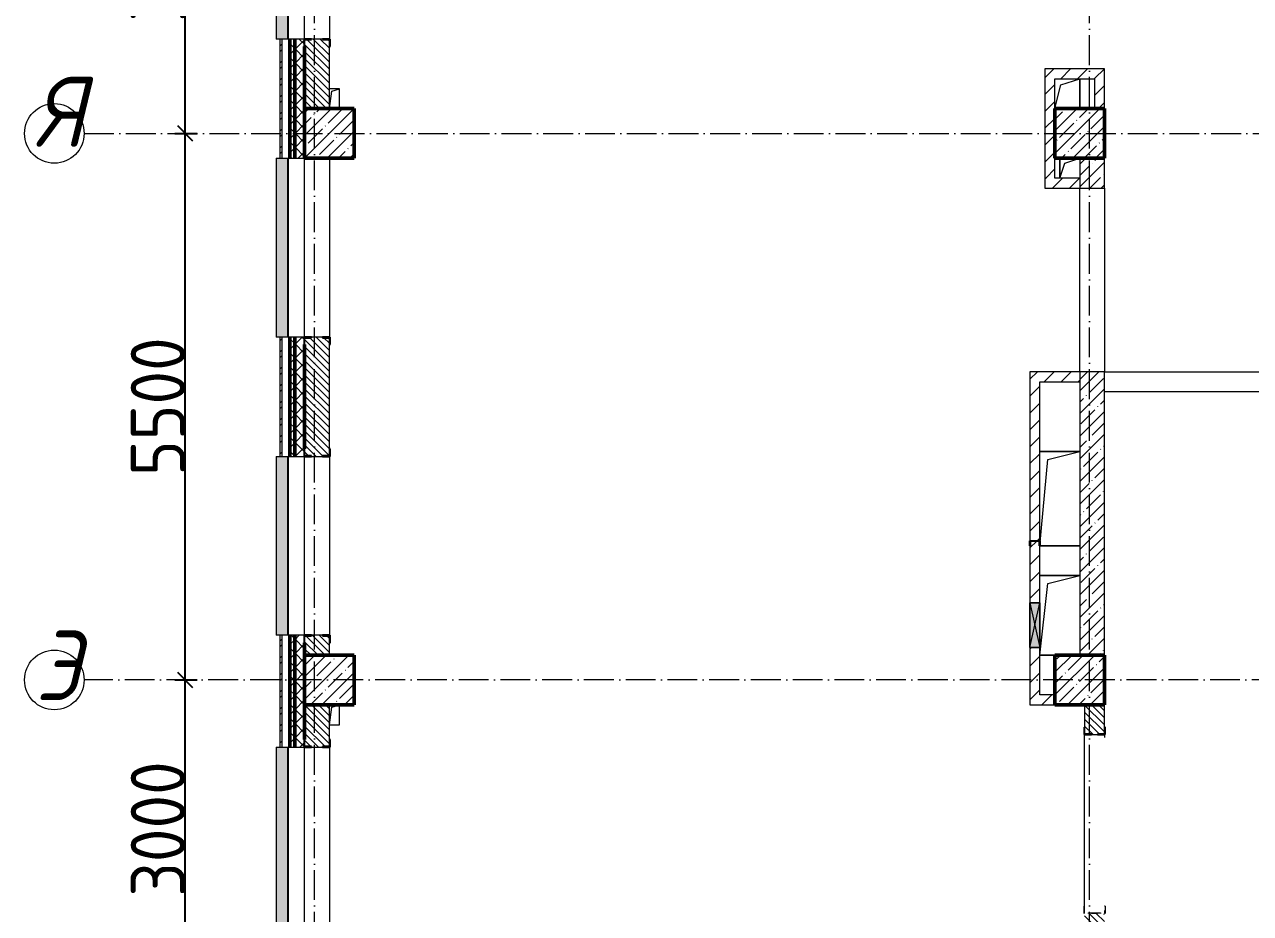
# Model space of a CAD drawing. Header units: millimetres. Extents: x -12989 to 629078, y -109036 to 555275.
# Drawn here: x 518241 to 530579, y -54385 to -45439 of the extents above; entities that cross this region are included whole.
import ezdxf

# ---------------------------------------------------------------- set-up
doc = ezdxf.new("R2010")
doc.units = ezdxf.units.MM
doc.linetypes.add('50_200_ШТРИХ_1Т_ш5_п1_п1_', pattern=[700, 500, -100, 0, -100])
for name, color, linetype, lineweight in [('A-____-____-DIMS', 7, 'Continuous', 9), ('A-DETL-GENF-OTLN', 7, 'Continuous', 9), ('A-FLOR-____-OTLN', 7, 'Continuous', 9), ('A-GENM-____-MCUT', 7, 'Continuous', 25), ('A-GENM-____-OTLN', 7, 'Continuous', 9), ('A-GENM-____-OTLN-1', 7, 'Continuous', 25), ('A-GLAZ-____-OTLN', 7, 'Continuous', 9), ('A-WALL-____-MCUT-1', 7, 'Continuous', 9), ('A-WALL-____-MCUT-2', 7, 'Continuous', 50), ('A-WALL-____-MCUT-3', 7, 'Continuous', 9), ('A-WALL-____-OTLN', 7, 'Continuous', 9), ('A-WALL-____-PATT-1', 7, 'Continuous', 9), ('A-WALL-FNSH-MCUT-1', 7, 'Continuous', 9), ('I-WALL-____-OTLN', 7, 'Continuous', 9), ('S-COLS-____-MCUT', 7, 'Continuous', 50), ('S-COLS-____-OTLN', 7, 'Continuous', 9), ('S-GRID-____-IDEN', 7, 'Continuous', 9), ('S-GRID-____-OTLN-1', 7, '50_200_ШТРИХ_1Т_ш5_п1_п1_', 9)]:
    doc.layers.add(name, color=color, linetype=linetype, lineweight=lineweight)
doc.layers.add('A-GLAZ-____-OTLN-1', color=7, linetype='Continuous', lineweight=9, true_color=0xc0c0c0)
doc.styles.add('ISOCPEUR_I', font='isocpeui.ttf', dxfattribs={"width": 0.9, "height": 2.5})
doc.styles.add('ISOCPEUR_I_9', font='isocpeui.ttf', dxfattribs={"width": 0.9, "height": 250})
doc.styles.add('СПДС', font='isocpeur.ttf', dxfattribs={"width": 0.9})
doc.dimstyles.new('ISO-2_5_0_9К_БОЛЬШОЙ_ОСИ', dxfattribs={"dimscale": 304.8, "dimtxt": 248.995294, "dimasz": 0.492126, "dimexe": 0.393701, "dimexo": 0, "dimgap": 0, "dimtad": 1, "dimdec": 0, "dimzin": 0, "dimdsep": 46, "dimtxsty": 'ISOCPEUR_I_9', "dimblk1": 'OBLIQUE', "dimblk2": 'OBLIQUE', "dimsah": 1, "dimcen": 0.09, "dimdle": 0.393701, "dimazin": 0, "dimtfac": 1, "dimtdec": 4, "dimtix": 1, "dimtmove": 0, "dimatfit": 3, "dimfxl": 1, "dimtvp": 1, "dimtolj": 1, "dimtzin": 0, "dimarcsym": 2})
pattern_1 = [(45, (523510.01, -90515.61), (-84.8528, 84.8528), [])]
pattern_2 = [(135, (523510.01, -90515.614), (-35.35534, -35.35534), [])]
pattern_3 = [(45, (523510.01, -90515.61), (-70.71068, 70.71068), []), (135, (523510.01, -90515.61), (-70.71068, -70.71068), [])]

# ---------------------------------------------------------------- blocks, each defined once
blk = doc.blocks.new('BSC_Колонна _Прямоугольная - 500х500-V55-АР1_План отверстий 3 этажа в осях 1-64_А-ГГ')
at = {"layer": 'S-COLS-____-OTLN'}
h = blk.add_hatch(dxfattribs=at)
h.set_pattern_fill('FP_92', color=256, style=0, pattern_type=2)
h.set_pattern_definition([(45, (2200, -43981.04), (-114.04925, 114.04925), []), (45, (2314.05, -43981.04), (-114.04925, 114.04925), [201.613, -40.323, 3.353, -36.97])])
h.paths.add_polyline_path([(-250, -250), (250, -250), (250, 250), (-250, 250), (-250, -245)], flags=0)
at = {"layer": 'S-COLS-____-MCUT'}
for p, q in [((250, 250), (-250, 250)), ((-250, 250), (-250, -250)), ((250, -250), (250, 250)), ((-250, -250), (250, -250))]:
    blk.add_line(p, q, dxfattribs=at)
blk = doc.blocks.new('BSC_Колонна _Прямоугольная - 500х500-V56-АР1_План отверстий 3 этажа в осях 1-64_А-ГГ')
at = {"layer": 'S-COLS-____-OTLN'}
h = blk.add_hatch(dxfattribs=at)
h.set_pattern_fill('FP_93', color=256, style=0, pattern_type=2)
h.set_pattern_definition([(45, (-5350, -43981.04), (-114.04925, 114.04925), []), (45, (-5235.95, -43981.04), (-114.04925, 114.04925), [201.613, -40.323, 3.353, -36.97])])
h.paths.add_polyline_path([(-250, -250), (250, -250), (250, 250), (-250, 250)], flags=0)
at = {"layer": 'S-COLS-____-MCUT'}
for p, q in [((250, 250), (-250, 250)), ((-250, 250), (-250, -250)), ((250, -250), (250, 250)), ((-250, -250), (250, -250))]:
    blk.add_line(p, q, dxfattribs=at)
blk = doc.blocks.new('BSC_Колонна _Прямоугольная - 500х500-V120-АР1_План отверстий 3 этажа в осях 1-64_А-ГГ')
at = {"layer": 'S-COLS-____-OTLN'}
h = blk.add_hatch(dxfattribs=at)
h.set_pattern_fill('FP_143', color=256, style=0, pattern_type=2)
h.set_pattern_definition([(45, (2200, -38481.04), (-114.04925, 114.04925), []), (45, (2314.05, -38481.04), (-114.04925, 114.04925), [201.613, -40.323, 3.353, -36.97])])
h.paths.add_polyline_path([(-250, -250), (250, -250), (250, 250), (-250, 250), (-250, 94)], flags=0)
at = {"layer": 'S-COLS-____-MCUT'}
for p, q in [((250, 250), (-250, 250)), ((-250, 250), (-250, -250)), ((250, -250), (250, 250)), ((-250, -250), (250, -250))]:
    blk.add_line(p, q, dxfattribs=at)
blk = doc.blocks.new('BSC_Колонна _Прямоугольная - 500х500-V121-АР1_План отверстий 3 этажа в осях 1-64_А-ГГ')
at = {"layer": 'S-COLS-____-OTLN'}
h = blk.add_hatch(dxfattribs=at)
h.set_pattern_fill('FP_144', color=256, style=0, pattern_type=2)
h.set_pattern_definition([(45, (-5350, -38481.04), (-114.04925, 114.04925), []), (45, (-5235.95, -38481.04), (-114.04925, 114.04925), [201.613, -40.323, 3.353, -36.97])])
h.paths.add_polyline_path([(-250, -250), (250, -250), (250, 250), (-250, 250), (-250, 94)], flags=0)
at = {"layer": 'S-COLS-____-MCUT'}
for p, q in [((250, 250), (-250, 250)), ((-250, 250), (-250, -250)), ((250, -250), (250, 250)), ((-250, -250), (250, -250))]:
    blk.add_line(p, q, dxfattribs=at)
blk = doc.blocks.new('Фахверк_СКБ_Уголок - 250_2700-27497298-АР1_План отверстий 3 этажа в осях 1-64_А-ГГ')
at = {"layer": 'A-GENM-____-MCUT'}
for p, q in [((200, 181), (125, 181)), ((125, 181), (125, 106)), ((131, 106), (131, 175)), ((131, 175), (200, 175)), ((200, 175), (200, 181)), ((125, 106), (131, 106)), ((131, -6), (125, -6)), ((125, -6), (125, -81)), ((125, -81), (200, -81)), ((131, -75), (131, -6)), ((200, -75), (131, -75)), ((200, -81), (200, -75))]:
    blk.add_line(p, q, dxfattribs=at)
blk = doc.blocks.new('Стойка_Влож_Полоса боковая - Полоса-28213942-АР1_План отверстий 3 этажа в осях 1-64_А-ГГ')
at = {"layer": 'A-GENM-____-OTLN'}
for p, q in [((-5, 60), (0, 60)), ((-5, -60), (-5, 60)), ((0, 31), (0, -31)), ((0, -60), (-5, -60))]:
    blk.add_line(p, q, dxfattribs=at)
blk = doc.blocks.new('Стойка_Влож_Уголок_Опорный - Уголок-28213941-АР1_План отверстий 3 этажа в осях 1-64_А-ГГ')
at = {"layer": 'A-GENM-____-OTLN'}
for p, q in [((-212, -6), (-212, 0)), ((0, 0), (0, -6)), ((-212, -75), (-212, -6)), ((-212, -6), (-206, -6)), ((-212, -75), (-206, -75)), ((-6, -6), (0, -6)), ((-6, -75), (0, -75)), ((0, -6), (0, -75))]:
    blk.add_line(p, q, dxfattribs=at)
blk = doc.blocks.new('Фахверк_СКБ_Уголок - 200_3550-28267367-АР1_План отверстий 3 этажа в осях 1-64_А-ГГ')
at = {"layer": 'A-GENM-____-MCUT'}
for p, q in [((200, 156), (125, 156)), ((125, 156), (125, 81)), ((131, 81), (131, 150)), ((131, 150), (200, 150)), ((200, 150), (200, 156)), ((125, 81), (131, 81)), ((131, 19), (125, 19)), ((125, 19), (125, -56)), ((131, -50), (131, 19)), ((125, -56), (200, -56)), ((200, -50), (131, -50)), ((200, -56), (200, -50))]:
    blk.add_line(p, q, dxfattribs=at)
blk = doc.blocks.new('154_Фахверк_СКБ_Швеллер - Тип_100_3960-28494444-АР1_План отверстий 3 этажа в осях 1-64_А-ГГ')
at = {"layer": 'A-GENM-____-MCUT'}
for p, q in [((125, 50), (175, 50)), ((125, -50), (125, 50)), ((128, 47), (128, -47)), ((175, 47), (128, 47)), ((175, 50), (175, 47)), ((175, -50), (125, -50)), ((128, -47), (175, -47)), ((175, -47), (175, -50))]:
    blk.add_line(p, q, dxfattribs=at)
blk = doc.blocks.new('AR_Отверстие прямоугольное _в плите_ - AR_Отверстие прямоугольное _в плите_-30510733-АР1_План отверстий 3 этажа в осях 1-64_А-ГГ')
at = {"layer": 'A-GENM-____-OTLN'}
for p, q in [((50, 100), (-50, 100)), ((-50, -100), (-25, 75)), ((-25, 75), (50, 100)), ((50, -100), (50, 100)), ((-50, -100), (50, -100))]:
    blk.add_line(p, q, dxfattribs=at)
blk = doc.blocks.new('AR_Отверстие прямоугольное _в плите_ - AR_Отверстие прямоугольное _в плите_-V185-АР1_План отверстий 3 этажа в осях 1-64_А-ГГ')
at = {"layer": 'A-GENM-____-OTLN'}
for p, q in [((50, 100), (-50, 100)), ((-50, -100), (-25, 75)), ((-25, 75), (50, 100)), ((50, -100), (50, 100))]:
    blk.add_line(p, q, dxfattribs=at)
blk = doc.blocks.new('AR_Отверстие прямоугольное _в плите_ - AR_Отверстие прямоугольное _в плите_-30552819-АР1_План отверстий 3 этажа в осях 1-64_А-ГГ')
at = {"layer": 'A-GENM-____-OTLN'}
for p, q in [((200, 400), (-200, 400)), ((-120, 320), (200, 400)), ((-200, -400), (-120, 320)), ((-200, -400), (-50, -400))]:
    blk.add_line(p, q, dxfattribs=at)
blk = doc.blocks.new('AR_Отверстие прямоугольное _в плите_ - AR_Отверстие прямоугольное _в плите_-30552675-АР1_План отверстий 3 этажа в осях 1-64_А-ГГ')
at = {"layer": 'A-GENM-____-OTLN'}
for p, q in [((200, 475), (-200, 475)), ((-200, -475), (-120, 395)), ((-120, 395), (200, 475)), ((-200, -475), (200, -475))]:
    blk.add_line(p, q, dxfattribs=at)
blk = doc.blocks.new('AR_Отверстие прямоугольное _в плите_ - AR_Отверстие прямоугольное _в плите_-V200-АР1_План отверстий 3 этажа в осях 1-64_А-ГГ')
at = {"layer": 'A-GENM-____-OTLN'}
for p, q in [((-100, 100), (-100, -100)), ((-100, -100), (-50, 50)), ((-50, 50), (100, 100))]:
    blk.add_line(p, q, dxfattribs=at)
blk = doc.blocks.new('AR_Отверстие прямоугольное _в плите_ - AR_Отверстие прямоугольное _в плите_-V203-АР1_План отверстий 3 этажа в осях 1-64_А-ГГ')
at = {"layer": 'A-GENM-____-OTLN'}
for p, q in [((-63, 88), (125, 150)), ((125, -150), (125, 150)), ((-125, -150), (-63, 88))]:
    blk.add_line(p, q, dxfattribs=at)
blk = doc.blocks.new('Отлив_СКБ - Отлив витража_120_НВФ-V216-АР1_План отверстий 3 этажа в осях 1-64_А-ГГ')
at = {"layer": 'A-GLAZ-____-OTLN-1'}
for points in [[(0, 2), (1800, 2), (1800, 120), (0, 120), (0, 63)], [(0, 0), (1800, 0), (1800, 2), (0, 2)]]:
    blk.add_hatch(color=256, dxfattribs=at).paths.add_polyline_path(points, flags=0)
at = {"layer": 'A-GLAZ-____-OTLN'}
for p, q in [((0, 83), (0, 120)), ((1800, 120), (0, 120)), ((0, 2), (1800, 2)), ((1800, 120), (1800, 83)), ((1800, 0), (0, 0))]:
    blk.add_line(p, q, dxfattribs=at)
blk = doc.blocks.new('AR_Отверстие прямоугольное _в стене__БезПР - AR_Отверстие прямоугольное _в стене__БезПР-36899468-АР1_План отверстий 3 этажа в осях 1-64_А-ГГ')
at = {"layer": 'A-GLAZ-____-OTLN'}
blk.add_hatch(color=256, dxfattribs=at).paths.add_polyline_path([(-225, -50), (225, -50), (225, 50), (-225, 50)], flags=0)
at = {"layer": 'A-DETL-GENF-OTLN'}
for p, q in [((-225, -50), (-225, 50)), ((-225, 50), (225, 50)), ((225, 50), (-225, -50)), ((-225, 50), (225, -50)), ((225, 50), (-225, 50)), ((-225, 50), (-225, -50)), ((225, 50), (225, -50)), ((225, -50), (225, 50)), ((225, -50), (-225, -50)), ((-225, -50), (225, -50))]:
    blk.add_line(p, q, dxfattribs=at)
at = {"layer": 'A-GLAZ-____-OTLN'}
blk.add_line((225, 50), (-225, 50), dxfattribs=at)
blk = doc.blocks.new('Ось сетки - Круг_Ø6_00__ISO-2_5_0_9K_-25732049-АР1_План отверстий 3 этажа в осях 1-64_А-ГГ')
at = {"layer": 'S-GRID-____-IDEN'}
blk.add_circle((0, 0), 3, dxfattribs=at)
blk = doc.blocks.new('_Oblique')
at = {"color": 0, "linetype": 'ByBlock', "lineweight": -2}
blk.add_line((-0.5, -0.5), (0.5, 0.5), dxfattribs=at)
blk = doc.blocks.new('*D2954')
at = {"layer": 'A-____-____-DIMS', "color": 0, "lineweight": -2, "transparency": 16777216}
for p, q in [((280119, -51502), (280119, -48262)), ((280013, -48382), (280239, -48382)), ((280013, -51382), (280239, -51382))]:
    blk.add_line(p, q, dxfattribs=at)
at = {"layer": 'Defpoints', "color": 0, "transparency": 16777216}
for p in [(280013, -48382), (280119, -48382), (280013, -51382)]:
    blk.add_point(p, dxfattribs=at)
at = {"layer": 'A-____-____-DIMS', "color": 0, "lineweight": -2, "transparency": 16777216, "xscale": 150, "yscale": 150, "zscale": 150}
for p, rotation in [((280119, -48382), 90), ((280119, -51382), 270)]:
    blk.add_blockref('_Oblique', p, dxfattribs=dict(at, rotation=rotation))
at = {"layer": 'A-____-____-DIMS', "color": 0, "transparency": 16777216, "insert": (279845, -49882), "char_height": 548.6, "attachment_point": 5, "rotation": 90, "style": 'СПДС'}
blk.add_mtext('\\A1;3000', dxfattribs=at)
blk = doc.blocks.new('*D2955')
at = {"layer": 'A-____-____-DIMS', "color": 0, "lineweight": -2, "transparency": 16777216}
for p, q in [((280119, -48502), (280119, -42762)), ((280013, -42882), (280239, -42882)), ((280013, -48382), (280239, -48382))]:
    blk.add_line(p, q, dxfattribs=at)
at = {"layer": 'Defpoints', "color": 0, "transparency": 16777216}
for p in [(280013, -42882), (280119, -42882), (280013, -48382)]:
    blk.add_point(p, dxfattribs=at)
at = {"layer": 'A-____-____-DIMS', "color": 0, "lineweight": -2, "transparency": 16777216, "xscale": 150, "yscale": 150, "zscale": 150}
for p, rotation in [((280119, -42882), 90), ((280119, -48382), 270)]:
    blk.add_blockref('_Oblique', p, dxfattribs=dict(at, rotation=rotation))
at = {"layer": 'A-____-____-DIMS', "color": 0, "transparency": 16777216, "insert": (279845, -45632), "char_height": 548.6, "attachment_point": 5, "rotation": 90, "style": 'СПДС'}
blk.add_mtext('\\A1;5500', dxfattribs=at)
blk = doc.blocks.new('*D2956')
at = {"layer": 'A-____-____-DIMS', "color": 0, "lineweight": -2, "transparency": 16777216}
for p, q in [((280013, -39232), (280239, -39232)), ((280119, -43002), (280119, -39112)), ((280013, -42882), (280239, -42882))]:
    blk.add_line(p, q, dxfattribs=at)
at = {"layer": 'Defpoints', "color": 0, "transparency": 16777216}
for p in [(280013, -39232), (280119, -39232), (280013, -42882)]:
    blk.add_point(p, dxfattribs=at)
at = {"layer": 'A-____-____-DIMS', "color": 0, "lineweight": -2, "transparency": 16777216, "xscale": 150, "yscale": 150, "zscale": 150}
for p, rotation in [((280119, -39232), 90), ((280119, -42882), 270)]:
    blk.add_blockref('_Oblique', p, dxfattribs=dict(at, rotation=rotation))
at = {"layer": 'A-____-____-DIMS', "color": 0, "transparency": 16777216, "insert": (279845, -41057), "char_height": 548.6, "attachment_point": 5, "rotation": 90, "style": 'СПДС'}
blk.add_mtext('\\A1;3650', dxfattribs=at)
blk = doc.blocks.new('3эт')
at = {"layer": 'S-GRID-____-OTLN-1', "color": 251, "ltscale": 0.6, "true_color": 0x636466}
for p, q in [((281420.7, -91346.1), (281420.7, -36982.5)), ((289220.7, -91346.1), (289220.7, -36982.5)), ((279101.9, -42882.4), (310478.4, -42882.4)), ((310478.4, -48382.4), (279101.9, -48382.4))]:
    blk.add_line(p, q, dxfattribs=at)
at = {"layer": 'S-GRID-____-IDEN', "char_height": 700, "width": 223.671, "attachment_point": 1, "style": 'ISOCPEUR_I'}
for s, insert in [('\\fISOCPEUR|b0|i1|c204|p34|;\\W.9;Я', (278606.7, -42314.8)), ('\\fISOCPEUR|b0|i1|c204|p34|;\\W.9;Э', (278611.9, -47885.4))]:
    blk.add_mtext(s, dxfattribs=dict(at, insert=insert))
at = {"layer": 'A-____-____-DIMS'}
for base, p1, p2, override, picture, middle in [((280119.3, -39232.4), (280013.2, -42882.4), (280013.2, -39232.4), {"dimtxt": 1.8, "dimpost": '<>', "dimtxsty": 'СПДС', "dimfxl": 3650}, '*D2956', (279845, -41057.4)), ((280119.3, -42882.4), (280013.2, -48382.4), (280013.2, -42882.4), {"dimtxt": 1.8, "dimpost": '<>', "dimtxsty": 'СПДС', "dimfxl": 5500}, '*D2955', (279845, -45632.4)), ((280119.3, -48382.4), (280013.2, -51382.4), (280013.2, -48382.4), {"dimtxt": 1.8, "dimpost": '<>', "dimtxsty": 'СПДС', "dimfxl": 3000}, '*D2954', (279845, -49882.4))]:
    dim = blk.add_linear_dim(base=base, p1=p1, p2=p2, angle=90, dimstyle='ISO-2_5_0_9К_БОЛЬШОЙ_ОСИ', override=override, dxfattribs=at)
    dim.commit()
    dim.dimension.update_dxf_attribs({"geometry": picture, "text_midpoint": middle})

msp = doc.modelspace()

# ---------------------------------------------------------------- hatches: boundary and pattern name
at = {"layer": 'A-WALL-____-PATT-1'}
h = msp.add_hatch(dxfattribs=at)
h.set_pattern_fill('FP_3', color=256, style=0, pattern_type=2)
h.set_pattern_definition([(45, (523510.01, -90515.61), (-85.5366, 85.5366), []), (45, (523567.03, -90515.61), (-85.5366, 85.5366), [])])
h.paths.add_polyline_path([(520830.0077, -58454.5723), (520830.0077, -57434.5723), (520810.0077, -57434.5723), (520810.0077, -58454.5723)], flags=0)
h.paths.add_polyline_path([(520810.0077, -55634.5723), (520830.0077, -55634.5723), (520830.0077, -54509.5723), (520810.0077, -54509.5723), (520810.0077, -55380.346)], flags=0)
h.paths.add_polyline_path([(520830.0077, -52709.5723), (520830.0077, -51584.5723), (520810.0077, -51584.5723), (520810.0077, -52709.5723)], flags=0)
h.paths.add_polyline_path([(520830.0077, -49784.5723), (520830.0077, -48584.5723), (520810.0077, -48584.5723), (520810.0077, -49784.5723)], flags=0)
h.paths.add_polyline_path([(520830.0077, -46784.5723), (520830.0077, -45584.5723), (520810.0077, -45584.5723), (520810.0077, -46784.5723)], flags=0)
h.paths.add_polyline_path([(520830.0077, -43784.5723), (520830.0077, -42534.5723), (520810.0077, -42534.5723), (520810.0077, -43784.5723)], flags=0)
h = msp.add_hatch(dxfattribs=at)
h.set_pattern_fill('FP_1', color=256, style=0, pattern_type=2)
h.set_pattern_definition(pattern_3)
h.paths.add_polyline_path([(520960.0077, -58284.5723), (520960.0077, -57434.5723), (520910.0077, -57434.5723), (520910.0077, -58284.5723)], flags=0)
h.paths.add_polyline_path([(520910.0077, -55634.5723), (520960.0077, -55634.5723), (520960.0077, -54509.5723), (520910.0077, -54509.5723), (520910.0077, -55380.346)], flags=0)
h.paths.add_polyline_path([(520960.0077, -52709.5723), (520960.0077, -51584.5723), (520910.0077, -51584.5723), (520910.0077, -52709.5723)], flags=0)
h.paths.add_polyline_path([(520910.0077, -49784.5723), (520960.0077, -49784.5723), (520960.0077, -48584.5723), (520910.0077, -48584.5723)], flags=0)
h.paths.add_polyline_path([(520960.0077, -46784.5723), (520960.0077, -45584.5723), (520910.0077, -45584.5723), (520910.0077, -46784.5723)], flags=0)
h.paths.add_polyline_path([(520960.0077, -43784.5723), (520960.0077, -42634.5723), (520910.0077, -42634.5723), (520910.0077, -43784.5723)], flags=0)
h = msp.add_hatch(dxfattribs=at)
h.set_pattern_fill('FP_1', color=256, style=0, pattern_type=2)
h.set_pattern_definition(pattern_3)
h.paths.add_polyline_path([(521060.0077, -58284.5723), (521060.0077, -57509.5723), (521054.0077, -57509.5723), (521054.0077, -57434.5723), (520960.0077, -57434.5723), (520960.0077, -58284.5723)], flags=0)
h.paths.add_polyline_path([(520960.0077, -55634.5723), (521054.0077, -55634.5723), (521054.0077, -55559.5723), (521060.0077, -55559.5723), (521060.0077, -54584.5723), (521054.0077, -54584.5723), (521054.0077, -54509.5723), (520960.0077, -54509.5723), (520960.0077, -55380.346)], flags=0)
h.paths.add_polyline_path([(520960.0077, -52709.5723), (521054.0077, -52709.5723), (521054.0077, -52634.5723), (521060.0077, -52634.5723), (521060.0077, -51659.5723), (521054.0077, -51659.5723), (521054.0077, -51584.5723), (520960.0077, -51584.5723), (520960.0077, -52703.5723)], flags=0)
h.paths.add_polyline_path([(520960.0077, -49784.5723), (521054.0077, -49784.5723), (521054.0077, -49709.5723), (521060.0077, -49709.5723), (521060.0077, -48659.5723), (521054.0077, -48659.5723), (521054.0077, -48584.5723), (520960.0077, -48584.5723), (520960.0077, -49778.5723)], flags=0)
h.paths.add_polyline_path([(520960.0077, -46784.5723), (521060.0077, -46784.5723), (521060.0077, -45659.5723), (521054.0077, -45659.5723), (521054.0077, -45584.5723), (520960.0077, -45584.5723), (520960.0077, -46780.0422)], flags=0)
h.paths.add_polyline_path([(520960.0077, -43784.5723), (521054.0077, -43784.5723), (521054.0077, -43709.5723), (521060.0077, -43709.5723), (521060.0077, -42684.5723), (520960.0077, -42684.5723), (520960.0077, -43339.9207)], flags=0)
h = msp.add_hatch(dxfattribs=at)
h.set_pattern_fill('FP_6', color=256, style=0, pattern_type=2)
h.set_pattern_definition(pattern_2)
h.paths.add_polyline_path([(521310.0077, -46284.5723), (521310.0077, -45590.5723), (521241.0077, -45590.5723), (521241.0077, -45584.5723), (521129.0077, -45584.5723), (521129.0077, -45590.5723), (521060.0077, -45590.5723), (521060.0077, -46284.5723)], flags=0)
h.paths.add_polyline_path([(521241.0077, -43784.5723), (521241.0077, -43778.5723), (521310.0077, -43778.5723), (521310.0077, -43284.5723), (521060.0077, -43284.5723), (521060.0077, -43778.5723), (521129.0077, -43778.5723), (521129.0077, -43784.5723)], flags=0)
h = msp.add_hatch(dxfattribs=at)
h.set_pattern_fill('FP_4', color=256, style=0, pattern_type=2)
h.set_pattern_definition(pattern_1)
h.paths.add_polyline_path([(528510.0077, -46984.5723), (528610.0077, -46984.5723), (528610.0077, -45884.5723), (528510.0077, -45884.5723), (528510.0077, -46784.5723)], flags=0)
h = msp.add_hatch(dxfattribs=at)
h.set_pattern_fill('FP_4', color=256, style=0, pattern_type=2)
h.set_pattern_definition(pattern_1)
h.paths.add_polyline_path([(529010.0077, -45984.5723), (529010.0077, -45884.5723), (528610.0077, -45884.5723), (528610.0077, -45984.5723)], flags=0)
h = msp.add_hatch(dxfattribs=at)
h.set_pattern_fill('FP_4', color=256, style=0, pattern_type=2)
h.set_pattern_definition(pattern_1)
h.paths.add_polyline_path([(529110.0077, -46284.5723), (529110.0077, -45884.5723), (529010.0077, -45884.5723), (529010.0077, -46284.5723)], flags=0)
h = msp.add_hatch(dxfattribs=at)
h.set_pattern_fill('FP_38', color=256, style=0, pattern_type=2)
h.set_pattern_definition([(45, (523510, -90515.61), (-114.04925, 114.04925), []), (45, (523624.06, -90515.61), (-114.04925, 114.04925), [201.612, -40.322, 3.353, -36.97])])
h.paths.add_polyline_path([(528860.0077, -51784.5723), (529110.0077, -51784.5723), (529110.0077, -48934.5723), (528860.0077, -48934.5723)], flags=0)
h.paths.add_polyline_path([(529110.0077, -47084.5723), (529110.0077, -46784.5723), (528860.0077, -46784.5723), (528860.0077, -47084.5723)], flags=0)
h = msp.add_hatch(dxfattribs=at)
h.set_pattern_fill('FP_4', color=256, style=0, pattern_type=2)
h.set_pattern_definition(pattern_1)
h.paths.add_polyline_path([(528860.0077, -47084.5723), (528860.0077, -46984.5723), (528510.0077, -46984.5723), (528510.0077, -47084.5723)], flags=0)
h = msp.add_hatch(dxfattribs=at)
h.set_pattern_fill('FP_6', color=256, style=0, pattern_type=2)
h.set_pattern_definition(pattern_2)
h.paths.add_polyline_path([(521254.0077, -51784.5723), (521310.0077, -51784.5723), (521310.0077, -51590.5723), (521241.0077, -51590.5723), (521241.0077, -51584.5723), (521129.0077, -51584.5723), (521129.0077, -51590.5723), (521060.0077, -51590.5723), (521060.0077, -51784.5723)], flags=0)
h.paths.add_polyline_path([(521129.0077, -49784.5723), (521241.0077, -49784.5723), (521241.0077, -49778.5723), (521310.0077, -49778.5723), (521310.0077, -48590.5723), (521241.0077, -48590.5723), (521241.0077, -48584.5723), (521129.0077, -48584.5723), (521129.0077, -48590.5723), (521060.0077, -48590.5723), (521060.0077, -49778.5723), (521129.0077, -49778.5723)], flags=0)
h = msp.add_hatch(dxfattribs=at)
h.set_pattern_fill('FP_4', color=256, style=0, pattern_type=2)
h.set_pattern_definition(pattern_1)
h.paths.add_polyline_path([(528860.0077, -49034.5723), (528860.0077, -48934.5723), (528360.0077, -48934.5723), (528360.0077, -49034.5723), (528460.0077, -49034.5723)], flags=0)
h = msp.add_hatch(dxfattribs=at)
h.set_pattern_fill('FP_4', color=256, style=0, pattern_type=2)
h.set_pattern_definition(pattern_1)
h.paths.add_polyline_path([(528360.0077, -52184.5723), (528460.0077, -52184.5723), (528460.0077, -51709.5723), (528360.0077, -51709.5723), (528360.0077, -51940.2245)], flags=0)
h.paths.add_polyline_path([(528457.0077, -51259.5723), (528460.0077, -51259.5723), (528460.0077, -50684.5723), (528457.0077, -50684.5723), (528457.0077, -50637.5723), (528363.0077, -50637.5723), (528363.0077, -50684.5723), (528360.0077, -50684.5723), (528360.0077, -51259.5723), (528363.0077, -51259.5723)], flags=0)
h.paths.add_polyline_path([(528360.0077, -50634.5723), (528460.0077, -50634.5723), (528460.0077, -49034.5723), (528360.0077, -49034.5723)], flags=0)
h = msp.add_hatch(dxfattribs=at)
h.set_pattern_fill('FP_4', color=256, style=0, pattern_type=2)
h.set_pattern_definition(pattern_1)
h.paths.add_polyline_path([(528610.0077, -52284.5723), (528610.0077, -52184.5723), (528360.0077, -52184.5723), (528360.0077, -52284.5723)], flags=0)
h = msp.add_hatch(dxfattribs=at)
h.set_pattern_fill('FP_6', color=256, style=0, pattern_type=2)
h.set_pattern_definition(pattern_2)
h.paths.add_polyline_path([(521060.3232, -54784.5723), (521310.0077, -54784.5723), (521310.0077, -54515.5723), (521241.0077, -54515.5723), (521241.0077, -54509.5723), (521129.0077, -54509.5723), (521129.0077, -54515.5723), (521060.0077, -54515.5723), (521060.0077, -54784.5723)], flags=0)
h.paths.add_polyline_path([(521241.0077, -52709.5723), (521241.0077, -52703.5723), (521310.0077, -52703.5723), (521310.0077, -52284.9198), (521060.0077, -52284.9198), (521060.0077, -52703.5723), (521129.0077, -52703.5723), (521129.0077, -52709.5723)], flags=0)
h = msp.add_hatch(dxfattribs=at)
h.set_pattern_fill('FP_6', color=256, style=0, pattern_type=2)
h.set_pattern_definition(pattern_2)
h.paths.add_polyline_path([(529070.0077, -54784.5723), (529110.0077, -54784.5723), (529110.0077, -54390.5723), (529041.0077, -54390.5723), (529041.0077, -54384.5723), (528979.0077, -54384.5723), (528979.0077, -54390.5723), (528910.0077, -54390.5723), (528910.0077, -54784.5723), (528950.0077, -54784.5723)], flags=0)
h.paths.add_polyline_path([(528979.0077, -52584.5723), (529041.0077, -52584.5723), (529041.0077, -52578.5723), (529110.0077, -52578.5723), (529110.0077, -52284.5723), (528910.0077, -52284.5723), (528910.0077, -52578.5723), (528979.0077, -52578.5723)], flags=0)

# ---------------------------------------------------------------- linework, layer by layer
at = {"layer": 'A-FLOR-____-OTLN'}
for p, q in [((528860.0077, -45984.5723), (528860.0077, -46284.5723)), ((528660.0077, -46984.5723), (528660.0077, -46784.5723)), ((528460.0077, -49734.5723), (528860.0077, -49734.5723)), ((528860.0077, -50684.5723), (528460.0077, -50684.5723)), ((528460.0077, -50984.5723), (528860.0077, -50984.5723)), ((528610.0077, -51784.5723), (528460.0077, -51784.5723))]:
    msp.add_line(p, q, dxfattribs=at)
at = {"layer": 'A-WALL-____-MCUT-1'}
for p, q in [((528860.0077, -46784.5723), (528860.0077, -47084.5723)), ((529110.0077, -47084.5723), (529110.0077, -46784.5723)), ((528860.0077, -47084.5723), (529110.0077, -47084.5723)), ((529110.0077, -48934.5723), (528860.0077, -48934.5723)), ((528860.0077, -48934.5723), (528860.0077, -51784.5723)), ((529110.0077, -51784.5723), (529110.0077, -48934.5723))]:
    msp.add_line(p, q, dxfattribs=at)
at = {"layer": 'A-WALL-____-MCUT-2'}
for p, q in [((520910.0077, -46784.5723), (520910.0077, -45584.5723)), ((520960.0077, -46784.5723), (520960.0077, -45584.5723)), ((521060.0077, -45659.5723), (521060.0077, -46284.5723)), ((520910.0077, -49784.5723), (520910.0077, -48584.5723)), ((520960.0077, -49784.5723), (520960.0077, -48584.5723)), ((521060.0077, -48659.5723), (521060.0077, -49709.5723)), ((520910.0077, -52709.5723), (520910.0077, -51584.5723)), ((520960.0077, -52709.5723), (520960.0077, -51584.5723)), ((521060.0077, -51659.5723), (521060.0077, -51784.5723)), ((521060.0077, -52284.9198), (521060.0077, -52634.5723))]:
    msp.add_line(p, q, dxfattribs=at)
at = {"layer": 'A-WALL-____-MCUT-3'}
for p, q in [((521054.0077, -45584.5723), (520830.0077, -45584.5723)), ((520830.0077, -45584.5723), (520830.0077, -46784.5723)), ((521241.0077, -45584.5723), (521129.0077, -45584.5723)), ((521310.0077, -46284.5723), (521310.0077, -45659.5723)), ((520830.0077, -46784.5723), (521060.0077, -46784.5723)), ((521054.0077, -48584.5723), (520830.0077, -48584.5723)), ((520830.0077, -48584.5723), (520830.0077, -49784.5723)), ((521241.0077, -48584.5723), (521129.0077, -48584.5723)), ((521310.0077, -49709.5723), (521310.0077, -48659.5723)), ((520830.0077, -49784.5723), (521054.0077, -49784.5723)), ((521129.0077, -49784.5723), (521241.0077, -49784.5723)), ((521054.0077, -51584.5723), (520830.0077, -51584.5723)), ((520830.0077, -51584.5723), (520830.0077, -52709.5723)), ((521241.0077, -51584.5723), (521129.0077, -51584.5723)), ((521310.0077, -51784.5723), (521310.0077, -51659.5723)), ((521310.0077, -52284.9198), (521060.0077, -52284.9198)), ((521310.0077, -52634.5723), (521310.0077, -52284.9198)), ((528910.0077, -52284.5723), (528910.0077, -52509.5723)), ((529110.0077, -52509.5723), (529110.0077, -52284.5723)), ((528979.0077, -52584.5723), (529041.0077, -52584.5723)), ((520830.0077, -52709.5723), (521054.0077, -52709.5723)), ((521129.0077, -52709.5723), (521241.0077, -52709.5723))]:
    msp.add_line(p, q, dxfattribs=at)
at = {"layer": 'A-WALL-____-OTLN'}
for p, q in [((521060.0077, -45584.5723), (521060.0077, -43784.5723)), ((521310.0077, -43784.5723), (521310.0077, -45584.5723)), ((521060.0077, -48584.5723), (521060.0077, -46784.5723)), ((521310.0077, -46784.5723), (521310.0077, -48584.5723)), ((528860.0077, -48934.5723), (528860.0077, -47084.5723)), ((529110.0077, -47084.5723), (529110.0077, -48934.5723)), ((521060.0077, -51584.5723), (521060.0077, -49784.5723)), ((521310.0077, -49784.5723), (521310.0077, -51584.5723)), ((521060.0077, -54509.5723), (521060.0077, -52709.5723)), ((521310.0077, -52709.5723), (521310.0077, -54509.5723))]:
    msp.add_line(p, q, dxfattribs=at)
at = {"layer": 'A-WALL-FNSH-MCUT-1'}
for p, q in [((520810.0077, -45584.5723), (520810.0077, -46784.5723)), ((520830.0077, -45584.5723), (520810.0077, -45584.5723)), ((528510.0077, -45884.5723), (528510.0077, -47084.5723)), ((529110.0077, -45884.5723), (528510.0077, -45884.5723)), ((529110.0077, -46284.5723), (529110.0077, -45884.5723)), ((528610.0077, -46284.5723), (528610.0077, -45984.5723)), ((528610.0077, -45984.5723), (529010.0077, -45984.5723)), ((529010.0077, -45984.5723), (529010.0077, -46284.5723)), ((520810.0077, -46784.5723), (520830.0077, -46784.5723)), ((528610.0077, -46984.5723), (528610.0077, -46784.5723)), ((528860.0077, -46984.5723), (528610.0077, -46984.5723)), ((528510.0077, -47084.5723), (528860.0077, -47084.5723)), ((520810.0077, -48584.5723), (520810.0077, -49784.5723)), ((520830.0077, -48584.5723), (520810.0077, -48584.5723)), ((528360.0077, -48934.5723), (528360.0077, -50634.5723)), ((528860.0077, -48934.5723), (528360.0077, -48934.5723)), ((528460.0077, -50634.5723), (528460.0077, -49034.5723)), ((528460.0077, -49034.5723), (528860.0077, -49034.5723)), ((520810.0077, -49784.5723), (520830.0077, -49784.5723)), ((528360.0077, -50684.5723), (528360.0077, -51259.5723)), ((528460.0077, -51259.5723), (528460.0077, -50684.5723)), ((520810.0077, -51584.5723), (520810.0077, -52709.5723)), ((520830.0077, -51584.5723), (520810.0077, -51584.5723)), ((528360.0077, -51709.5723), (528360.0077, -52284.5723)), ((528460.0077, -52184.5723), (528460.0077, -51709.5723)), ((528610.0077, -52184.5723), (528460.0077, -52184.5723)), ((528360.0077, -52284.5723), (528610.0077, -52284.5723)), ((520810.0077, -52709.5723), (520830.0077, -52709.5723))]:
    msp.add_line(p, q, dxfattribs=at)
at = {"layer": 'I-WALL-____-OTLN'}
for p, q in [((529110.0077, -48934.5723), (533410.0077, -48934.5723)), ((533410.0077, -49134.5723), (529110.0077, -49134.5723)), ((528910.0077, -54384.5723), (528910.0077, -52584.5723)), ((529110.0077, -52584.5723), (529110.0077, -52614.5723)), ((529110.0077, -54354.5723), (529110.0077, -54384.5723))]:
    msp.add_line(p, q, dxfattribs=at)

# ---------------------------------------------------------------- block references
msp.add_blockref('3эт', (239739.3002, -3652.1582))
at = {"layer": 'A-GENM-____-OTLN'}
for name, p in [('AR_Отверстие прямоугольное _в плите_ - AR_Отверстие прямоугольное _в плите_-V203-АР1_План отверстий 3 этажа в осях 1-64_А-ГГ', (528735.0077, -46134.5723)), ('AR_Отверстие прямоугольное _в плите_ - AR_Отверстие прямоугольное _в плите_-V185-АР1_План отверстий 3 этажа в осях 1-64_А-ГГ', (521360.0011, -46184.5413)), ('AR_Отверстие прямоугольное _в плите_ - AR_Отверстие прямоугольное _в плите_-V200-АР1_План отверстий 3 этажа в осях 1-64_А-ГГ', (528760.0077, -46884.5723)), ('AR_Отверстие прямоугольное _в плите_ - AR_Отверстие прямоугольное _в плите_-30552675-АР1_План отверстий 3 этажа в осях 1-64_А-ГГ', (528660.0077, -50209.5723)), ('AR_Отверстие прямоугольное _в плите_ - AR_Отверстие прямоугольное _в плите_-30552819-АР1_План отверстий 3 этажа в осях 1-64_А-ГГ', (528660.0077, -51384.5723)), ('AR_Отверстие прямоугольное _в плите_ - AR_Отверстие прямоугольное _в плите_-30510733-АР1_План отверстий 3 этажа в осях 1-64_А-ГГ', (521360.0077, -52384.9198))]:
    msp.add_blockref(name, p, dxfattribs=at)
for name, p, rotation in [('Стойка_Влож_Уголок_Опорный - Уголок-28213941-АР1_План отверстий 3 этажа в осях 1-64_А-ГГ', (528904.0077, -54384.5723), 180), ('Стойка_Влож_Полоса боковая - Полоса-28213942-АР1_План отверстий 3 этажа в осях 1-64_А-ГГ', (529010.0077, -54384.5723), 269.9999999999999)]:
    msp.add_blockref(name, p, dxfattribs=dict(at, rotation=rotation))
at = {"layer": 'A-GENM-____-OTLN-1'}
for name, p, rotation in [('Фахверк_СКБ_Уголок - 250_2700-27497298-АР1_План отверстий 3 этажа в осях 1-64_А-ГГ', (521135.0077, -45459.5723), 269.9999999999999), ('Фахверк_СКБ_Уголок - 250_2700-27497298-АР1_План отверстий 3 этажа в осях 1-64_А-ГГ', (521135.0077, -48459.5723), 269.9999999999999), ('Фахверк_СКБ_Уголок - 250_2700-27497298-АР1_План отверстий 3 этажа в осях 1-64_А-ГГ', (521235.0077, -49909.5723), 89.99999999999991), ('154_Фахверк_СКБ_Швеллер - Тип_100_3960-28494444-АР1_План отверстий 3 этажа в осях 1-64_А-ГГ', (528410.0077, -50509.5723), 270), ('Фахверк_СКБ_Уголок - 250_2700-27497298-АР1_План отверстий 3 этажа в осях 1-64_А-ГГ', (521135.0077, -51459.5723), 269.9999999999999), ('Фахверк_СКБ_Уголок - 200_3550-28267367-АР1_План отверстий 3 этажа в осях 1-64_А-ГГ', (529060.0077, -52709.5723), 89.99999999999991), ('Фахверк_СКБ_Уголок - 250_2700-27497298-АР1_План отверстий 3 этажа в осях 1-64_А-ГГ', (521235.0077, -52834.5723), 89.99999999999991)]:
    msp.add_blockref(name, p, dxfattribs=dict(at, rotation=rotation))
at = {"layer": 'A-GLAZ-____-OTLN', "rotation": 90}
for name, p in [('Отлив_СКБ - Отлив витража_120_НВФ-V216-АР1_План отверстий 3 этажа в осях 1-64_А-ГГ', (520893.0077, -45584.5723)), ('Отлив_СКБ - Отлив витража_120_НВФ-V216-АР1_План отверстий 3 этажа в осях 1-64_А-ГГ', (520893.0077, -48584.5723)), ('Отлив_СКБ - Отлив витража_120_НВФ-V216-АР1_План отверстий 3 этажа в осях 1-64_А-ГГ', (520893.0077, -51584.5723)), ('AR_Отверстие прямоугольное _в стене__БезПР - AR_Отверстие прямоугольное _в стене__БезПР-36899468-АР1_План отверстий 3 этажа в осях 1-64_А-ГГ', (528410.0077, -51484.5723)), ('Отлив_СКБ - Отлив витража_120_НВФ-V216-АР1_План отверстий 3 этажа в осях 1-64_А-ГГ', (520893.0077, -54509.5723))]:
    msp.add_blockref(name, p, dxfattribs=at)
at = {"layer": 'S-COLS-____-OTLN'}
for name, p in [('BSC_Колонна _Прямоугольная - 500х500-V55-АР1_План отверстий 3 этажа в осях 1-64_А-ГГ', (521310.0077, -46534.5723)), ('BSC_Колонна _Прямоугольная - 500х500-V56-АР1_План отверстий 3 этажа в осях 1-64_А-ГГ', (528860.0077, -46534.5723)), ('BSC_Колонна _Прямоугольная - 500х500-V120-АР1_План отверстий 3 этажа в осях 1-64_А-ГГ', (521310.0077, -52034.5723)), ('BSC_Колонна _Прямоугольная - 500х500-V121-АР1_План отверстий 3 этажа в осях 1-64_А-ГГ', (528860.0077, -52034.5723))]:
    msp.add_blockref(name, p, dxfattribs=at)
at = {"layer": 'S-GRID-____-IDEN', "xscale": 99.99999999999993, "yscale": 99.99999999999993, "zscale": 99.99999999999993}
for p, rotation in [((518541.2375, -46534.5723), 269.9999999999995), ((518541.2375, -52034.5723), 89.99999999999982)]:
    msp.add_blockref('Ось сетки - Круг_Ø6_00__ISO-2_5_0_9K_-25732049-АР1_План отверстий 3 этажа в осях 1-64_А-ГГ', p, dxfattribs=dict(at, rotation=rotation))

doc.saveas('drawing.dxf')
